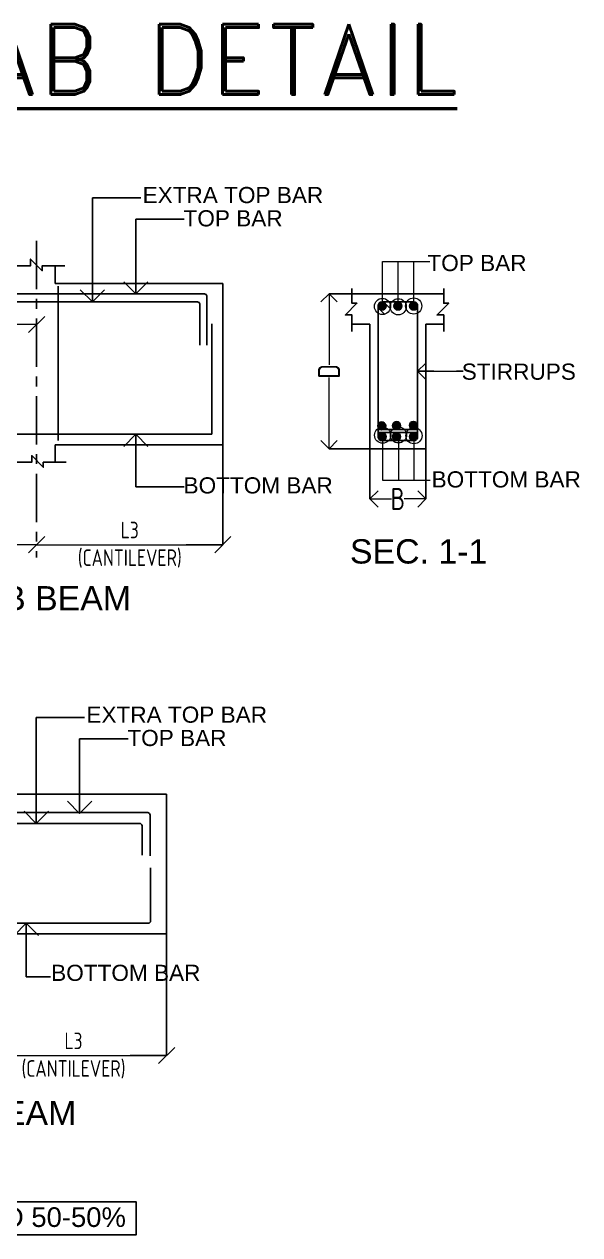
# Model space of a CAD drawing. Header units: inches. Extents: x -605 to 2991212, y -2872845 to 0.
# Drawn here: x 2340773 to 2344924, y -2855729 to -2846692 of the extents above; entities that cross this region are included whole.
import ezdxf
from ezdxf.enums import TextEntityAlignment as Align

# ---------------------------------------------------------------- set-up
doc = ezdxf.new("R2010")
doc.units = ezdxf.units.IN
doc.header["$LTSCALE"] = 600
doc.header["$MEASUREMENT"] = 0
doc.linetypes.add('CENTER', pattern=[2, 1.25, -0.25, 0.25, -0.25])
for name, color, linetype, lineweight in [('ELE', 30, 'Continuous', 18), ('rDIMension', 1, 'Continuous', 18), ('rRCC 1', 3, 'Continuous', 25), ('rRCC 2', 40, 'Continuous', 15), ('rREINF 1', 1, 'Continuous', 25), ('rREINF 2', 4, 'Continuous', 25), ('TEXT6', 6, 'Continuous', 50)]:
    doc.layers.add(name, color=color, linetype=linetype, lineweight=lineweight)
doc.styles.add('DIM', font='geniso.shx', dxfattribs={"width": 0.85})
doc.styles.add('ROMAND', font='romand.shx')
doc.styles.get("Standard").update_dxf_attribs({"font": 'arial.ttf'})
doc.styles.add('style1', font='arial.ttf', dxfattribs={"height": 8})
doc.dimstyles.new('ST-100', dxfattribs={"dimscale": 100, "dimtxt": 2.5, "dimasz": 2, "dimexe": 0.18, "dimexo": 0.0625, "dimgap": 0.2, "dimtad": 0, "dimdec": 0, "dimzin": 0, "dimdsep": 46, "dimtxsty": 'DIM', "dimblk": 'OPEN90', "dimcen": 0.09, "dimclrd": 256, "dimclrt": 7, "dimadec": 0, "dimazin": 0, "dimtfac": 1, "dimtdec": 0, "dimtofl": 0, "dimtmove": 0, "dimatfit": 3, "dimldrblk": 'OPEN90', "dimfxl": 1, "dimtolj": 1, "dimtzin": 0, "dimlwd": -1, "dimarcsym": 0})
doc.dimstyles.new('ST-50', dxfattribs={"dimscale": 100, "dimtxt": 2.5, "dimasz": 2, "dimexe": 0.18, "dimexo": 0.0625, "dimgap": 0.2, "dimtad": 0, "dimdec": 0, "dimlfac": 0.5, "dimzin": 0, "dimdsep": 46, "dimtxsty": 'DIM', "dimblk": 'OPEN90', "dimcen": 0.09, "dimclrd": 256, "dimclrt": 7, "dimadec": 0, "dimazin": 0, "dimtfac": 1, "dimtdec": 0, "dimtofl": 0, "dimtmove": 0, "dimatfit": 3, "dimldrblk": 'OPEN90', "dimfxl": 1, "dimtolj": 1, "dimtzin": 0, "dimlwd": -1, "dimarcsym": 0})

# ---------------------------------------------------------------- blocks, each defined once
blk = doc.blocks.new('_Open90')
at = {"color": 0, "linetype": 'ByBlock', "lineweight": -2}
for p, q in [((-0.5, 0.5), (0, 0)), ((0, 0), (-1, 0)), ((0, 0), (-0.5, -0.5))]:
    blk.add_line(p, q, dxfattribs=at)
blk = doc.blocks.new('*D2476')
at = {"layer": 'Defpoints', "color": 0}
for p in [(1675055, -340281), (1675339, -340281), (1675562, -342196)]:
    blk.add_point(p, dxfattribs=at)
at = {"layer": 'rDIMension', "color": 0, "lineweight": -2}
for p, q in [((1675339, -340281), (1675055, -340281)), ((1675562, -342196), (1675055, -342196))]:
    blk.add_line(p, q, dxfattribs=at)
at = {"layer": 'rDIMension'}
for p, q in [((1675055, -340481), (1675055, -341160)), ((1675055, -341996), (1675055, -341317))]:
    blk.add_line(p, q, dxfattribs=at)
at = {"layer": 'rDIMension', "xscale": 200, "yscale": 200, "zscale": 200}
for p, rotation in [((1675055, -340281), 90), ((1675055, -342196), 270)]:
    blk.add_blockref('_Open90', p, dxfattribs=dict(at, rotation=rotation))
at = {"layer": 'rDIMension', "color": 7, "insert": (1675055, -341239), "char_height": 275, "attachment_point": 5, "rotation": 90, "style": 'DIM'}
blk.add_mtext('\\A1;D', dxfattribs=at)
blk = doc.blocks.new('*D2477')
at = {"layer": 'Defpoints', "color": 0}
for p in [(1675562, -342196), (1676252, -342196), (1676252, -342817)]:
    blk.add_point(p, dxfattribs=at)
at = {"layer": 'rDIMension', "color": 0, "lineweight": -2}
for p, q in [((1675562, -342196), (1675562, -342817)), ((1676252, -342196), (1676252, -342817))]:
    blk.add_line(p, q, dxfattribs=at)
at = {"layer": 'rDIMension'}
for p, q in [((1675762, -342817), (1675828, -342817)), ((1676052, -342817), (1675985, -342817))]:
    blk.add_line(p, q, dxfattribs=at)
at = {"layer": 'rDIMension', "xscale": 200, "yscale": 200, "zscale": 200, "rotation": 180}
blk.add_blockref('_Open90', (1675562, -342817), dxfattribs=at)
at = {"layer": 'rDIMension', "xscale": 200, "yscale": 200, "zscale": 200}
blk.add_blockref('_Open90', (1676252, -342817), dxfattribs=at)
at = {"layer": 'rDIMension', "color": 7, "insert": (1675907, -342817), "char_height": 275, "attachment_point": 5, "style": 'DIM'}
blk.add_mtext('\\A1;B', dxfattribs=at)
blk = doc.blocks.new('_Oblique')
at = {"color": 0, "lineweight": -2}
blk.add_line((-0.5, -0.5), (0.5, 0.5), dxfattribs=at)
blk = doc.blocks.new('*D2482')
at = {"layer": 'Defpoints', "color": 0}
for p in [(1666444, -343068), (1671437, -343382), (1671437, -343382)]:
    blk.add_point(p, dxfattribs=at)
at = {"layer": 'rDIMension', "color": 0, "lineweight": -2}
for p, q in [((1666444, -343068), (1666444, -343382)), ((1671437, -343382), (1671437, -343382))]:
    blk.add_line(p, q, dxfattribs=at)
at = {"layer": 'rDIMension'}
for p, q in [((1666444, -343382), (1668825, -343382)), ((1671437, -343382), (1669056, -343382))]:
    blk.add_line(p, q, dxfattribs=at)
at = {"layer": 'rDIMension', "xscale": 200, "yscale": 200, "zscale": 200, "rotation": 180}
blk.add_blockref('_Oblique', (1666444, -343382), dxfattribs=at)
at = {"layer": 'rDIMension', "xscale": 200, "yscale": 200, "zscale": 200}
blk.add_blockref('_Oblique', (1671437, -343382), dxfattribs=at)
at = {"layer": 'rDIMension', "color": 7, "insert": (1668941, -343382), "char_height": 205, "attachment_point": 5, "style": 'DIM'}
blk.add_mtext('\\A1;L2', dxfattribs=at)
blk = doc.blocks.new('*D2483')
at = {"layer": 'Defpoints', "color": 0}
for p in [(1673741, -342147), (1671437, -343382), (1673741, -343382)]:
    blk.add_point(p, dxfattribs=at)
at = {"layer": 'rDIMension', "color": 0, "lineweight": -2}
for p, q in [((1673741, -342147), (1673741, -343382)), ((1671437, -343382), (1671437, -343382))]:
    blk.add_line(p, q, dxfattribs=at)
at = {"layer": 'rDIMension'}
for p, q in [((1671437, -343382), (1671889, -343382)), ((1673741, -343382), (1673288, -343382))]:
    blk.add_line(p, q, dxfattribs=at)
at = {"layer": 'rDIMension', "xscale": 200, "yscale": 200, "zscale": 200, "rotation": 180}
blk.add_blockref('_Oblique', (1671437, -343382), dxfattribs=at)
at = {"layer": 'rDIMension', "xscale": 200, "yscale": 200, "zscale": 200}
blk.add_blockref('_Oblique', (1673741, -343382), dxfattribs=at)
at = {"layer": 'rDIMension', "color": 7, "insert": (1672589, -343382), "char_height": 205, "attachment_point": 5, "style": 'DIM'}
blk.add_mtext('\\A1;L3\\P(CANTILEVER)', dxfattribs=at)
blk = doc.blocks.new('*D2491')
at = {"layer": 'Defpoints', "color": 0}
for p in [(1669173, -340587), (1669173, -340660), (1671437, -340660)]:
    blk.add_point(p, dxfattribs=at)
at = {"layer": 'rDIMension', "color": 0, "lineweight": -2}
for p, q in [((1669173, -340587), (1669173, -340660)), ((1671437, -340660), (1671437, -340660))]:
    blk.add_line(p, q, dxfattribs=at)
at = {"layer": 'rDIMension'}
for p, q in [((1669173, -340660), (1669980, -340660)), ((1671437, -340660), (1670630, -340660))]:
    blk.add_line(p, q, dxfattribs=at)
at = {"layer": 'rDIMension', "xscale": 200, "yscale": 200, "zscale": 200, "rotation": 180}
blk.add_blockref('_Oblique', (1669173, -340660), dxfattribs=at)
at = {"layer": 'rDIMension', "xscale": 200, "yscale": 200, "zscale": 200}
blk.add_blockref('_Oblique', (1671437, -340660), dxfattribs=at)
at = {"layer": 'rDIMension', "color": 7, "insert": (1670305, -340660), "char_height": 205, "attachment_point": 5, "style": 'DIM'}
blk.add_mtext('\\A1;L3X1.5', dxfattribs=at)
blk = doc.blocks.new('*D2498')
at = {"layer": 'Defpoints', "color": 0}
for p in [(1673045, -348192), (1670742, -349698), (1673045, -349698)]:
    blk.add_point(p, dxfattribs=at)
at = {"layer": 'rDIMension', "color": 0, "lineweight": -2}
for p, q in [((1673045, -348192), (1673045, -349698)), ((1670742, -349698), (1670742, -349698))]:
    blk.add_line(p, q, dxfattribs=at)
at = {"layer": 'rDIMension'}
for p, q in [((1670742, -349698), (1671194, -349698)), ((1673045, -349698), (1672593, -349698))]:
    blk.add_line(p, q, dxfattribs=at)
at = {"layer": 'rDIMension', "xscale": 200, "yscale": 200, "zscale": 200, "rotation": 180}
blk.add_blockref('_Oblique', (1670742, -349698), dxfattribs=at)
at = {"layer": 'rDIMension', "xscale": 200, "yscale": 200, "zscale": 200}
blk.add_blockref('_Oblique', (1673045, -349698), dxfattribs=at)
at = {"layer": 'rDIMension', "color": 7, "insert": (1671893, -349698), "char_height": 205, "attachment_point": 5, "style": 'DIM'}
blk.add_mtext('\\A1;L3\\P(CANTILEVER)', dxfattribs=at)
blk = doc.blocks.new('GBGB')
at = {"layer": 'rREINF 2'}
h = blk.add_hatch(color=256, dxfattribs=at)
h.dxf.hatch_style = 1
h.paths.add_polyline_path([(1675760.8, -340430.9, 1), (1675661.8, -340430.9, 1)])
h = blk.add_hatch(color=256, dxfattribs=at)
h.dxf.hatch_style = 1
h.paths.add_polyline_path([(1675956.3, -340430.9, 1), (1675857.3, -340430.9, 1)])
h = blk.add_hatch(color=256, dxfattribs=at)
h.dxf.hatch_style = 1
h.paths.add_polyline_path([(1676151.8, -340430.9, 1), (1676052.8, -340430.9, 1)])
h = blk.add_hatch(color=256, dxfattribs=at)
h.dxf.hatch_style = 1
h.paths.add_polyline_path([(1675757.2, -341913, 1), (1675658.2, -341913, 1)])
h = blk.add_hatch(color=256, dxfattribs=at)
h.dxf.hatch_style = 1
h.paths.add_polyline_path([(1675940.6, -341909.4, 1), (1675841.6, -341909.4, 1)])
h = blk.add_hatch(color=256, dxfattribs=at)
h.dxf.hatch_style = 1
h.paths.add_polyline_path([(1676149.1, -341907.1, 1), (1676050.1, -341907.1, 1)])
h = blk.add_hatch(color=256, dxfattribs=at)
h.dxf.hatch_style = 1
h.paths.add_polyline_path([(1675760.8, -342046.5, 1), (1675661.8, -342046.5, 1)])
h = blk.add_hatch(color=256, dxfattribs=at)
h.dxf.hatch_style = 1
h.paths.add_polyline_path([(1675940.6, -342046.5, 1), (1675841.6, -342046.5, 1)])
h = blk.add_hatch(color=256, dxfattribs=at)
h.dxf.hatch_style = 1
h.paths.add_polyline_path([(1676151.8, -342046.5, 1), (1676052.8, -342046.5, 1)])
at = {"color": 8, "linetype": 'CENTER', "ltscale": 0.8}
blk.add_line((1671436.9, -339624.3), (1671436.9, -343539.7), dxfattribs=at)
at = {"color": 4, "linetype": 'ByBlock'}
blk.add_lwpolyline([(1662484.1, -351507.8), (1672670.3, -351507.8), (1672670.3, -351914.8), (1662484.1, -351914.8)], close=True, dxfattribs=at)
at = {"layer": 'rDIMension', "linetype": 'ByBlock'}
for p, q in [((1671436.9, -343382.3), (1673740.5, -343382.3)), ((1670741.6, -349698.3), (1673045.3, -349698.3))]:
    blk.add_line(p, q, dxfattribs=at)
at = {"layer": 'rRCC 1'}
for p, q in [((1671666.1, -339933.9), (1671666.1, -340151.4)), ((1671666.1, -340151.4), (1673740.5, -340151.4)), ((1673740.5, -340151.4), (1673740.5, -342146.5)), ((1675561.8, -340281.4), (1675338.7, -340281.4)), ((1675561.8, -340281.4), (1676251.8, -340281.4)), ((1676251.8, -340281.4), (1676474.8, -340281.4)), ((1675561.8, -340656.4), (1675338.7, -340656.4)), ((1676251.8, -340656.4), (1676474.8, -340656.4)), ((1671666.1, -342146.5), (1673740.5, -342146.5)), ((1671666.1, -342146.5), (1671666.1, -342363.2)), ((1670970.8, -346467.4), (1673045.3, -346467.4)), ((1673045.3, -346467.4), (1673045.3, -348192.1)), ((1670970.8, -348192.1), (1673045.3, -348192.1))]:
    blk.add_line(p, q, dxfattribs=at)
at = {"layer": 'rRCC 1', "color": 1, "linetype": 'ByBlock'}
for p, q in [((1675674.6, -340464.1), (1675746.5, -340535.9)), ((1675747.3, -340396.9), (1675809, -340458.6)), ((1675661.8, -341958.9), (1676151.8, -341958.9)), ((1675661.8, -341997), (1676151.8, -341997))]:
    blk.add_line(p, q, dxfattribs=at)
at = {"layer": 'rRCC 1'}
for points in [[(1671096, -339933.9), (1671361.8, -339933.9), (1671361.8, -339851.9), (1671505.3, -339995.4), (1671505.3, -339933.9), (1671786.7, -339933.9)], [(1675338.7, -340744.4), (1675338.7, -340540.6), (1675256.8, -340540.6), (1675400.3, -340397.1), (1675338.7, -340397.1), (1675338.7, -340215.3)], [(1676474.8, -340744.4), (1676474.8, -340540.6), (1676392.9, -340540.6), (1676536.3, -340397.1), (1676474.8, -340397.1), (1676474.8, -340215.3)], [(1675561.8, -340656.4), (1675561.8, -342196), (1676251.8, -342196), (1676251.8, -340656.4)], [(1671109.9, -342363.2), (1671375.7, -342363.2), (1671375.7, -342281.2), (1671519.2, -342424.7), (1671519.2, -342363.2), (1671800.6, -342363.2)]]:
    blk.add_lwpolyline(points, dxfattribs=at)
at = {"layer": 'rRCC 1', "color": 1, "linetype": 'ByBlock'}
blk.add_lwpolyline([(1676102.3, -340381.4), (1675711.3, -340381.4, 0.4142136), (1675661.8, -340430.9), (1675661.8, -342046.5, 0.4142136), (1675711.3, -342096), (1676102.3, -342096, 0.4142136), (1676151.8, -342046.5), (1676151.8, -340430.9, 0.4142136)], format="xyb", close=True, dxfattribs=at)
blk.add_arc((1676085.6, -341890.3), 68.8, 275.3335, 343.95093, dxfattribs=at)
at = {"layer": 'rREINF 1'}
for p, q in [((1671704.8, -342094.1), (1671704.8, -340183.9)), ((1660429, -340280.5), (1673512.1, -340280.5)), ((1673425.5, -340379.3), (1669173.4, -340379.3)), ((1673455.5, -340409.3), (1673455.5, -340913.7)), ((1666340.6, -342017.5), (1673604.3, -342017.5)), ((1672811.2, -346695.3), (1664772.5, -346695.3)), ((1672841.2, -346725.3), (1672841.2, -347229.7)), ((1672710.8, -346827.7), (1666590.8, -346827.7)), ((1672740.8, -346857.7), (1672740.8, -347220.7))]:
    blk.add_line(p, q, dxfattribs=at)
at = {"layer": 'rREINF 1', "color": 1, "linetype": 'ByBlock'}
for p, q in [((1673542.1, -340310.5), (1673542.1, -340913.7)), ((1673604.3, -342017.5), (1673604.3, -340650.8)), ((1672846.8, -348033.1), (1672846.8, -347379.7)), ((1669000.4, -348063.1), (1672816.8, -348063.1))]:
    blk.add_line(p, q, dxfattribs=at)
at = {"layer": 'rREINF 1', "linetype": 'ByBlock'}
blk.add_arc((1673512.1, -340310.5), 30, 0, 90, dxfattribs=at)
at = {"layer": 'rREINF 1'}
for centre in [(1673425.5, -340409.3), (1672811.2, -346725.3), (1672710.8, -346857.7)]:
    blk.add_arc(centre, 30, 0, 90, dxfattribs=at)
at = {"layer": 'rREINF 1', "color": 1, "linetype": 'ByBlock'}
blk.add_arc((1672816.8, -348033.1), 30, 270, 0, dxfattribs=at)
at = {"layer": 'rREINF 2'}
for centre in [(1675711.3, -340430.9), (1675906.8, -340430.9), (1676102.3, -340430.9), (1675707.7, -341913), (1675891.1, -341909.4), (1676099.6, -341907.1), (1675711.3, -342046.5), (1675891.1, -342046.5), (1676102.3, -342046.5)]:
    blk.add_circle(centre, 49.5, dxfattribs=at)
at = {"layer": 'ELE', "style": 'style1'}
for s, height, p in [('EXTRA TOP BAR', 200, (1672748, -339159)), ('TOP BAR', 200, (1673254.7, -339446.9)), ('BOTTOM BAR', 200, (1673254.7, -342749)), ('EXTRA TOP BAR', 200, (1672052.7, -345583.8)), ('TOP BAR', 200, (1672559.5, -345871.8)), ('BOTTOM BAR', 200, (1671616.6, -348775.8)), ('PLEASE PROVIDE BOTTOM BAR LAP IN STAGGERED 50-50%%%', 243, (1662600.8, -351818))]:
    blk.add_text(s, height=height, dxfattribs=at).set_placement(p)
at = {"layer": 'ELE', "color": 0, "style": 'style1'}
for s, p in [('TOP BAR', (1676272.7, -339999.2)), ('STIRRUPS', (1676697.1, -341342.7)), ('BOTTOM BAR', (1676324.3, -342674.8))]:
    blk.add_text(s, height=200, dxfattribs=at).set_placement(p)
at = {"layer": 'rRCC 2'}
for s, p in [('SEC. 1-1', (1675313.8, -343615.2)), ('TYPICAL LONGITUDINAL SECTION FOR SLAB BEAM', (1662173.7, -344194.1)), ('STANDARD DETAILS FOR BAR LAP IN BEAM', (1663032.8, -350558.8))]:
    blk.add_text(s, height=300, dxfattribs=at).set_placement(p)
at = {"layer": 'rDIMension', "linetype": 'ByBlock'}
dim = blk.add_linear_dim(base=(1675054.9, -340281.4), p1=(1675561.8, -342196), p2=(1675338.7, -340281.4), angle=90, text='D', dimstyle='ST-100', override={"dimtxt": 2.75, "dimexe": 0, "dimexo": 0, "dimfxl": 3, "dimtfillclr": 256, "dimarcsym": 1}, dxfattribs=at)
dim.commit()
dim.dimension.update_dxf_attribs({"geometry": '*D2476', "text_midpoint": (1675054.9, -341238.7)})
for base, p1, p2, text, override, picture, middle in [((1669173.4, -340660.2), (1671436.9, -340660.2), (1669173.4, -340587.4), 'L3X1.5', {"dimtxt": 2.05, "dimexe": 0, "dimexo": 0, "dimblk1": 'Oblique', "dimblk2": 'Oblique', "dimsah": 1, "dimfxl": 3, "dimtfillclr": 256, "dimarcsym": 1}, '*D2491', (1670305.1, -340660.2)), ((1673740.5, -343382.3), (1671436.9, -343382.3), (1673740.5, -342146.5), 'L3\\P(CANTILEVER)', {"dimtxt": 2.05, "dimexe": 0, "dimexo": 0, "dimblk1": 'Oblique', "dimblk2": 'Oblique', "dimsah": 1, "dimfxl": 3, "dimtfillclr": 256, "dimarcsym": 1}, '*D2483', (1672588.7, -343382.3)), ((1676251.8, -342816.7), (1675561.8, -342196), (1676251.8, -342196), 'B', {"dimtxt": 2.75, "dimexe": 0, "dimexo": 0, "dimfxl": 3, "dimtfillclr": 256, "dimarcsym": 1}, '*D2477', (1675906.8, -342816.7)), ((1671436.9, -343382.3), (1666444.2, -343068.1), (1671436.9, -343382.3), 'L2', {"dimtxt": 2.05, "dimexe": 0, "dimexo": 0, "dimblk1": 'Oblique', "dimblk2": 'Oblique', "dimsah": 1, "dimfxl": 3, "dimtfillclr": 256, "dimarcsym": 1}, '*D2482', (1668940.5, -343382.3)), ((1673045.3, -349698.3), (1670741.6, -349698.3), (1673045.3, -348192.1), 'L3\\P(CANTILEVER)', {"dimtxt": 2.05, "dimexe": 0, "dimexo": 0, "dimblk1": 'Oblique', "dimblk2": 'Oblique', "dimsah": 1, "dimfxl": 3, "dimtfillclr": 256, "dimarcsym": 1}, '*D2498', (1671893.4, -349698.3))]:
    dim = blk.add_linear_dim(base=base, p1=p1, p2=p2, text=text, dimstyle='ST-100', override=override, dxfattribs=at)
    dim.commit()
    dim.dimension.update_dxf_attribs({"geometry": picture, "text_midpoint": middle})
at = {"layer": 'rDIMension'}
for points in [[(1675716.1, -340436.6), (1675716.1, -339879.6), (1676302.1, -339879.6)], [(1675911.3, -340440.4), (1675911.3, -339879.6), (1676302.1, -339879.6)], [(1676103.3, -340431.1), (1676103.3, -339879.6), (1676302.1, -339879.6)], [(1675718.6, -342028.6), (1675718.6, -342585.6), (1676304.6, -342585.6)], [(1675913.8, -342024.8), (1675913.8, -342585.6), (1676304.6, -342585.6)], [(1676105.8, -342034), (1676105.8, -342585.6), (1676304.6, -342585.6)]]:
    blk.add_leader(points, dimstyle='ST-50', override={"dimldrblk": 'Origin'}, dxfattribs=at)
blk.add_leader([(1676151.8, -341238.7), (1676712.9, -341238.7), (1676633.3, -341238.7)], dimstyle='ST-50', dxfattribs=at)
at = {"layer": 'rREINF 1', "annotation_type": 0, "has_hookline": 1, "hookline_direction": 0}
for points in [[(1672126.9, -340379.3), (1672126.9, -339093), (1672725.9, -339093)], [(1672664.2, -340280.5), (1672664.2, -339357.8), (1673263.2, -339357.8)], [(1672664.2, -342017.5), (1672664.2, -342667.9), (1673263.2, -342667.9)], [(1671431.6, -346827.7), (1671431.6, -345517.9), (1672030.7, -345517.9)], [(1671968.9, -346705.3), (1671968.9, -345782.7), (1672568, -345782.7)], [(1671309.1, -348063.1), (1671309.1, -348726.6), (1671608.7, -348726.6)]]:
    blk.add_leader(points, dimstyle='ST-100', override={"dimasz": 3}, dxfattribs=at)

msp = doc.modelspace()

# ---------------------------------------------------------------- block references
at = {"layer": 'rRCC 1', "color": 7, "linetype": 'ByBlock', "xscale": 0.6037903872000002, "yscale": 0.6037903872000002, "zscale": 0.6037903872000002}
msp.add_blockref('GBGB', (1331668.3, -2643246.7), dxfattribs=at)

# ---------------------------------------------------------------- texts
at = {"layer": 'TEXT6', "style": 'ROMAND'}
msp.add_text('%%UGB SLAB DETAIL', height=525, dxfattribs=at).set_placement((2341162.3, -2846954.5), align=Align.MIDDLE)

doc.saveas('drawing.dxf')
